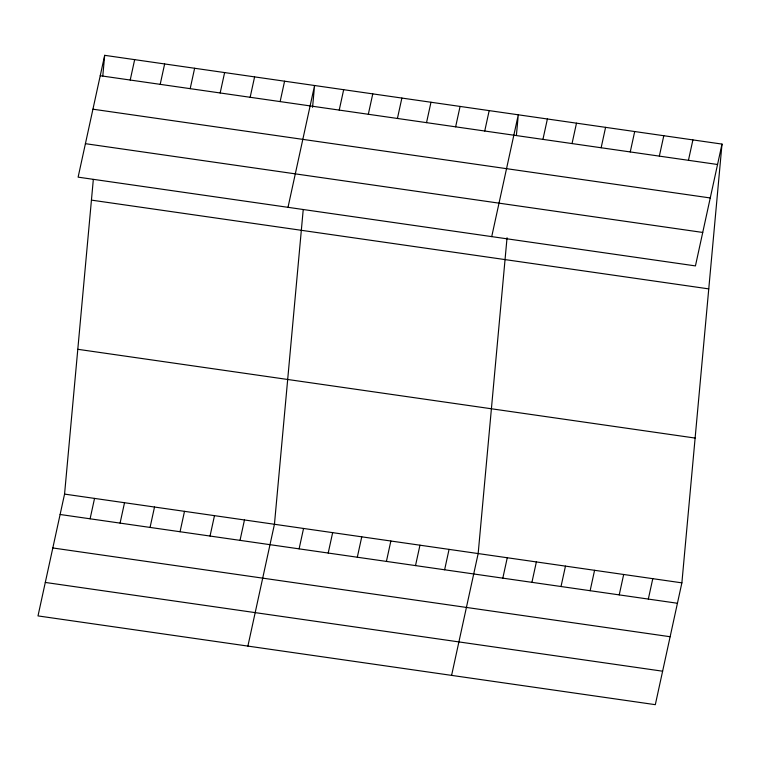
<?xml version="1.0" encoding="UTF-8"?>
<svg xmlns="http://www.w3.org/2000/svg" width="760" height="760" viewBox="0 0 760 760"><rect width="100%" height="100%" fill="white"/><g stroke="black" fill="none" stroke-linecap="round" stroke-linejoin="round"><path stroke-width="1.14" d="M722 144.086L695.438 265.905L78.118 177.147L104.68 55.328L722 144.086L681.881 582.853L655.319 704.672L38 615.913L64.562 494.095L93.328 179.436M102.79 76.01L104.68 55.328M303.221 209.618L274.445 524.276L247.893 646.086M312.569 107.34L314.564 85.51L288.012 207.318M507.043 237.756L478.163 553.565L451.601 675.383M516.392 135.48L518.282 114.798L491.72 236.616M130.216 80.037L134.662 59.641M160.198 84.35L164.644 63.944M90.098 518.804L94.544 498.398M190.18 88.663L194.626 68.257M120.08 523.117L124.526 502.711M220.162 92.977L224.618 72.57M150.062 527.431L154.517 507.024M250.154 97.28L254.6 76.883M180.053 531.744L184.5 511.337M280.136 101.593L284.582 81.197M210.035 536.047L214.482 515.65M240.017 540.36L244.463 519.964M339.226 110.096L343.672 89.689M368.324 114.275L372.77 93.879M299.108 548.862L303.553 528.457M397.423 118.465L401.878 98.059M328.206 553.042L332.652 532.636M426.531 122.645L430.977 102.248M357.305 557.232L361.76 536.826M455.63 126.834L460.075 106.428M386.412 561.412L390.858 541.006M484.737 131.014L489.183 110.618M415.511 565.601L419.957 545.195M444.619 569.781L449.065 549.375M542.934 139.384L547.39 118.987M572.042 143.573L576.489 123.168M502.816 578.151L507.272 557.745M601.141 147.754L605.587 127.348M531.924 582.341L536.37 561.934M630.249 151.943L634.695 131.537M561.022 586.52L565.468 566.114M659.347 156.123L663.793 135.717M590.13 590.71L594.577 570.304M688.446 160.312L692.901 139.906M619.229 594.89L623.675 574.484M648.327 599.079L652.783 578.673M100.234 75.724L717.554 164.493M92.929 109.193L710.258 197.961M85.414 143.678L702.734 232.446M91.438 200.118L708.757 288.885M77.795 349.296L695.125 438.064M64.562 494.095L681.881 582.853M60.116 514.491L677.436 603.26M52.81 547.96L670.139 636.728M45.296 582.445L662.615 671.203"/></g></svg>
